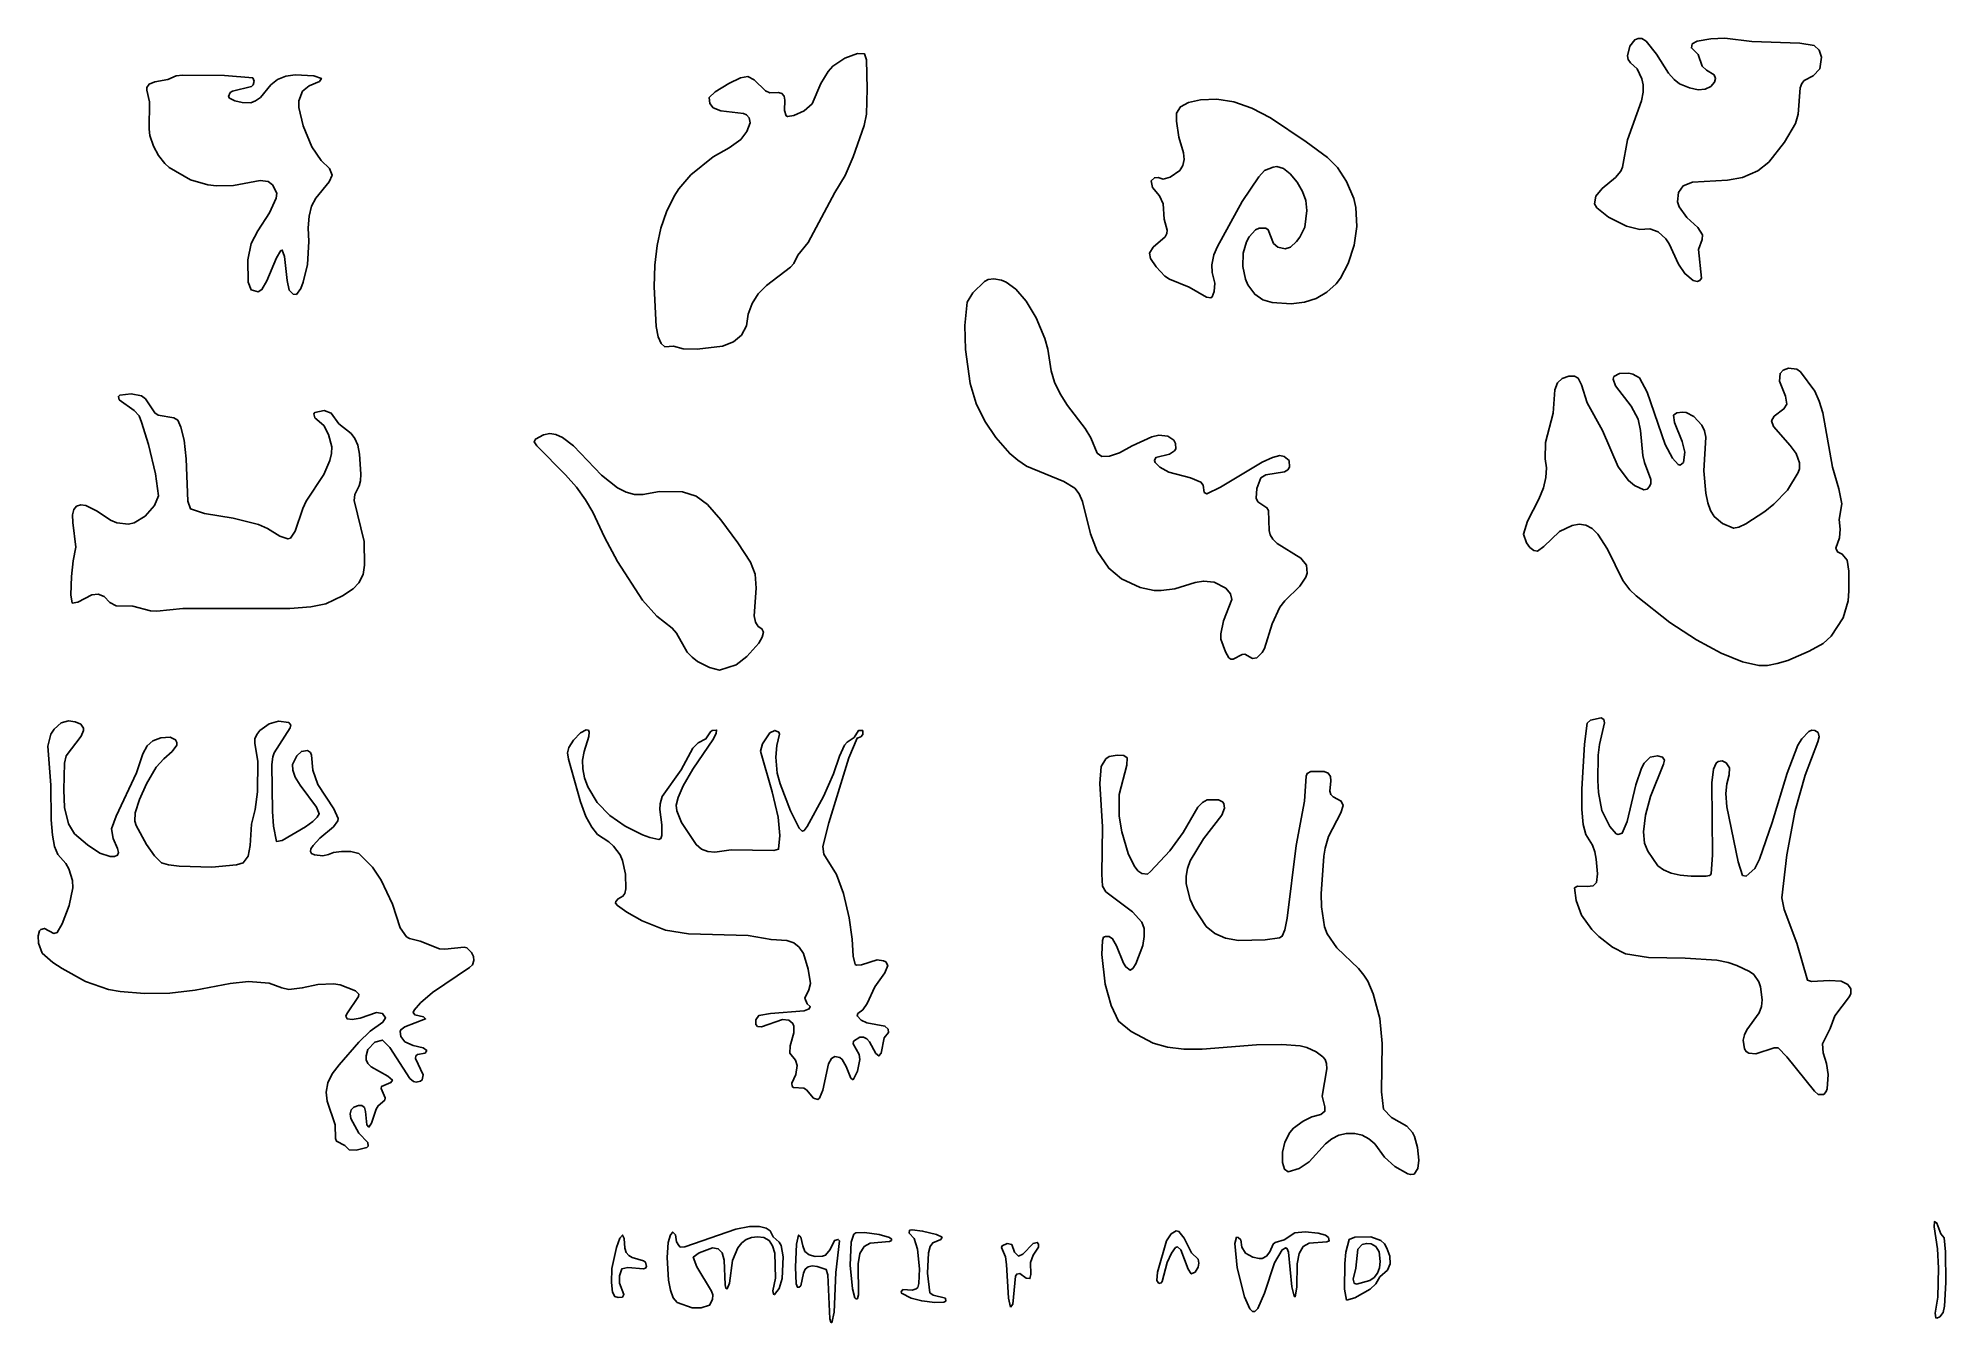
# Model space of a CAD drawing. Header units: millimetres. Extents: x 0 to 72.9, y 0 to 49.1.
import ezdxf

# ---------------------------------------------------------------- set-up
doc = ezdxf.new("R2010")
doc.units = ezdxf.units.MM

msp = doc.modelspace()

# ---------------------------------------------------------------- linework, layer by layer
at = {"layer": 'CUT'}
for points in [[(59.541, 42.595), (59.45, 42.753), (59.5, 43.042), (59.75, 43.338), (60.261, 43.759), (60.453, 43.994), (60.522, 44.15), (60.72, 45.198), (61.255, 46.692), (61.314, 47.014), (61.316, 47.294), (61.259, 47.531), (61.086, 47.903), (60.831, 48.137), (60.745, 48.261), (60.711, 48.408), (60.797, 48.772), (60.991, 49.014), (61.116, 49.062), (61.259, 49.062), (61.425, 48.963), (61.822, 48.463), (62.277, 47.741), (62.492, 47.497), (62.7, 47.331), (63.086, 47.178), (63.416, 47.112), (63.687, 47.133), (63.897, 47.234), (64.036, 47.394), (64.081, 47.541), (64.028, 47.675), (63.738, 47.853), (63.567, 48.017), (63.414, 48.453), (63.156, 48.709), (63.186, 48.858), (63.378, 48.966), (63.903, 49.05), (64.431, 49.081), (65.462, 48.95), (67.295, 48.894), (67.844, 48.8), (68.041, 48.627), (68.125, 48.359), (68.059, 47.914), (67.809, 47.641), (67.462, 47.463), (67.369, 47.353), (67.306, 47.184), (67.233, 46.183), (67.134, 45.816), (66.712, 45.103), (66.113, 44.344), (65.689, 44.012), (65.103, 43.759), (64.534, 43.658), (63.191, 43.577), (62.841, 43.434), (62.661, 43.187), (62.625, 42.828), (62.684, 42.631), (62.981, 42.228), (63.397, 41.844), (63.575, 41.572), (63.562, 41.387), (63.425, 41.009), (63.538, 39.913), (63.477, 39.825), (63.372, 39.788), (63.222, 39.817), (62.903, 40.084), (62.666, 40.448), (62.303, 41.223), (62.172, 41.42), (61.891, 41.678), (61.566, 41.792), (61.191, 41.775), (60.677, 41.894), (59.994, 42.237)], [(23.938, 37.291), (23.795, 37.411), (23.686, 37.67), (23.609, 38.069), (23.53, 39.578), (23.563, 40.413), (23.65, 41.156), (23.787, 41.825), (23.998, 42.452), (24.291, 43.047), (24.477, 43.33), (24.937, 43.862), (25.786, 44.547), (26.391, 44.894), (26.839, 45.209), (27.069, 45.512), (27.2, 45.841), (27.158, 46.038), (27.059, 46.153), (26.95, 46.198), (26.083, 46.3), (25.787, 46.419), (25.659, 46.589), (25.631, 46.809), (25.867, 47.027), (26.384, 47.35), (26.836, 47.569), (27.106, 47.612), (27.355, 47.486), (27.786, 47.07), (27.945, 46.998), (28.287, 47), (28.414, 46.964), (28.492, 46.867), (28.522, 46.709), (28.505, 46.319), (28.569, 46.116), (28.631, 46.084), (28.869, 46.125), (29.256, 46.303), (29.564, 46.577), (29.898, 47.344), (30.175, 47.806), (30.356, 48.011), (30.812, 48.322), (31.305, 48.491), (31.566, 48.484), (31.642, 48.247), (31.675, 47.141), (31.638, 46.175), (31.55, 45.75), (31.137, 44.55), (30.83, 43.834), (30.43, 43.189), (29.411, 41.28), (29.017, 40.792), (28.863, 40.478), (28.744, 40.338), (27.825, 39.634), (27.508, 39.311), (27.273, 38.945), (27.122, 38.538), (27.053, 38.088), (26.867, 37.733), (26.564, 37.473), (26.144, 37.309), (25.177, 37.202), (24.641, 37.213), (24.27, 37.311)], [(9.872, 39.288), (9.741, 39.305), (9.591, 39.459), (9.512, 39.817), (9.411, 40.736), (9.325, 40.984), (9.275, 40.966), (9.109, 40.684), (8.736, 39.806), (8.547, 39.478), (8.403, 39.392), (8.141, 39.463), (8.023, 39.764), (8.014, 40.616), (8.141, 41.234), (8.394, 41.722), (8.834, 42.409), (9.097, 42.969), (9.116, 43.159), (8.952, 43.483), (8.783, 43.609), (8.478, 43.637), (7.456, 43.45), (6.816, 43.437), (6.478, 43.477), (5.822, 43.672), (5.011, 44.136), (4.837, 44.288), (4.598, 44.598), (4.403, 44.953), (4.267, 45.366), (4.239, 45.609), (4.256, 46.647), (4.152, 47.094), (4.155, 47.194), (4.241, 47.328), (4.452, 47.417), (4.955, 47.506), (5.278, 47.637), (5.511, 47.669), (7.119, 47.65), (8.197, 47.566), (8.248, 47.439), (8.213, 47.3), (8.147, 47.239), (7.43, 47.061), (7.341, 47), (7.273, 46.856), (7.308, 46.794), (7.512, 46.687), (7.795, 46.625), (8.122, 46.612), (8.3, 46.681), (8.488, 46.819), (8.891, 47.3), (9.148, 47.502), (9.458, 47.63), (9.819, 47.684), (10.536, 47.636), (10.822, 47.544), (10.747, 47.422), (10.353, 47.262), (10.1, 47.05), (9.959, 46.687), (9.958, 46.428), (10.119, 45.731), (10.45, 44.927), (10.806, 44.403), (11.127, 44.102), (11.228, 43.844), (11.119, 43.588), (10.603, 42.969), (10.445, 42.661), (10.348, 42.283), (10.312, 41.834), (10.338, 41.316), (10.294, 40.433), (10.125, 39.756), (10.033, 39.522)], [(49.227, 39.373), (48.822, 39.141), (48.372, 38.998), (47.872, 38.937), (47.141, 38.98), (46.778, 39.078), (46.473, 39.298), (46.212, 39.663), (46.117, 39.878), (46.016, 40.356), (46.031, 40.864), (46.159, 41.303), (46.266, 41.497), (46.506, 41.758), (46.641, 41.825), (46.9, 41.828), (46.988, 41.759), (47.188, 41.236), (47.359, 41.097), (47.641, 41.031), (47.837, 41.095), (48.072, 41.316), (48.203, 41.484), (48.386, 41.859), (48.469, 42.492), (48.425, 42.875), (48.303, 43.225), (48.094, 43.575), (47.823, 43.895), (47.572, 44.097), (47.322, 44.173), (47.178, 44.158), (46.853, 44.019), (46.627, 43.778), (46, 42.838), (45.058, 41.117), (44.916, 40.797), (44.83, 40.427), (44.85, 40.125), (44.948, 39.722), (44.928, 39.406), (44.853, 39.203), (44.797, 39.163), (44.63, 39.192), (43.969, 39.562), (43.223, 39.869), (43.045, 39.994), (42.703, 40.347), (42.492, 40.659), (42.45, 40.872), (42.591, 41.092), (43.047, 41.489), (43.116, 41.617), (43.125, 41.741), (43.013, 42.167), (42.972, 42.756), (42.831, 43.056), (42.569, 43.375), (42.523, 43.628), (42.641, 43.75), (42.786, 43.753), (42.975, 43.694), (43.245, 43.764), (43.609, 44.028), (43.73, 44.219), (43.777, 44.444), (43.75, 44.703), (43.573, 45.295), (43.491, 45.906), (43.484, 46.219), (43.634, 46.459), (43.941, 46.628), (44.403, 46.725), (45.022, 46.75), (45.673, 46.644), (46.358, 46.406), (47.075, 46.038), (48.438, 45.119), (49.25, 44.525), (49.639, 44.139), (49.984, 43.609), (50.258, 42.959), (50.336, 42.616), (50.375, 41.891), (50.277, 41.172), (50.047, 40.478), (49.752, 39.917), (49.587, 39.7)], [(46.556, 25.405), (46.394, 25.383), (46.1, 25.544), (46, 25.531), (45.653, 25.353), (45.559, 25.359), (45.481, 25.412), (45.358, 25.633), (45.184, 26.116), (45.173, 26.323), (45.287, 26.819), (45.6, 27.641), (45.553, 27.852), (45.367, 28.07), (44.928, 28.295), (44.516, 28.338), (44.2, 28.281), (43.419, 28.037), (42.903, 27.975), (42.634, 27.983), (42.097, 28.097), (41.38, 28.43), (40.9, 28.831), (40.45, 29.487), (40.197, 30.142), (39.895, 31.378), (39.761, 31.672), (39.603, 31.884), (39.184, 32.148), (37.761, 32.734), (37.42, 32.953), (37.113, 33.213), (36.587, 33.819), (36.162, 34.45), (35.836, 35.123), (35.603, 35.891), (35.42, 37.184), (35.4, 38.109), (35.484, 38.991), (35.705, 39.352), (36.145, 39.78), (36.297, 39.866), (36.505, 39.881), (36.806, 39.834), (36.978, 39.761), (37.35, 39.487), (37.745, 39.039), (38.122, 38.397), (38.452, 37.603), (38.567, 37.197), (38.7, 36.366), (38.83, 35.936), (39.039, 35.495), (39.328, 35.044), (39.994, 34.169), (40.219, 33.806), (40.453, 33.231), (40.636, 33.102), (40.92, 33.105), (41.306, 33.241), (41.794, 33.509), (42.544, 33.845), (42.806, 33.913), (43.152, 33.881), (43.378, 33.725), (43.447, 33.6), (43.462, 33.392), (43.409, 33.309), (43.214, 33.187), (42.697, 33.062), (42.644, 32.941), (42.672, 32.864), (42.85, 32.687), (43.192, 32.497), (44.022, 32.281), (44.42, 32.114), (44.5, 32.009), (44.542, 31.728), (44.641, 31.666), (45.17, 31.933), (46.758, 32.887), (47.148, 33.062), (47.428, 33.131), (47.597, 33.094), (47.794, 32.944), (47.803, 32.694), (47.734, 32.588), (47.616, 32.512), (46.898, 32.394), (46.712, 32.281), (46.553, 31.878), (46.534, 31.503), (46.591, 31.372), (46.938, 31.142), (47, 31.039), (47.031, 30.275), (47.069, 30.1), (47.167, 29.934), (47.327, 29.778), (48.241, 29.219), (48.453, 28.944), (48.48, 28.645), (48.425, 28.484), (48.195, 28.141), (47.628, 27.578), (47.438, 27.336), (47.141, 26.706), (46.845, 25.769), (46.763, 25.606)], [(68.495, 26.236), (68.184, 25.95), (67.656, 25.658), (66.841, 25.309), (66.434, 25.186), (66.066, 25.12), (65.734, 25.113), (65.103, 25.258), (64.297, 25.584), (63.345, 26.088), (62.337, 26.753), (61.048, 27.77), (60.809, 28), (60.534, 28.366), (59.948, 29.553), (59.575, 30.137), (59.358, 30.35), (59.123, 30.475), (58.872, 30.512), (58.603, 30.463), (58.113, 30.231), (57.513, 29.656), (57.272, 29.487), (57.133, 29.509), (56.988, 29.619), (56.85, 29.802), (56.738, 30.134), (56.894, 30.63), (57.325, 31.469), (57.5, 31.9), (57.6, 32.3), (57.625, 32.669), (57.575, 33.006), (57.587, 33.639), (57.875, 34.75), (57.942, 35.641), (58.041, 35.909), (58.214, 36.081), (58.469, 36.166), (58.688, 36.167), (58.831, 36.088), (58.956, 35.842), (59.17, 35.155), (59.758, 34.089), (60.355, 32.702), (60.747, 32.181), (60.978, 31.994), (61.337, 31.83), (61.466, 31.853), (61.559, 31.947), (61.605, 32.07), (61.602, 32.223), (61.369, 32.864), (61.306, 33.142), (61.205, 34.091), (61.116, 34.528), (60.848, 35.016), (60.253, 35.797), (60.162, 36.059), (60.191, 36.153), (60.406, 36.266), (60.764, 36.278), (60.917, 36.247), (61.172, 36.109), (61.461, 35.553), (62.152, 33.555), (62.428, 33.031), (62.644, 32.794), (62.728, 32.769), (62.848, 32.875), (62.9, 33.269), (62.806, 33.673), (62.506, 34.4), (62.475, 34.672), (62.598, 34.767), (62.816, 34.794), (62.959, 34.781), (63.252, 34.625), (63.55, 34.294), (63.65, 34.078), (63.7, 33.834), (63.625, 32.555), (63.7, 31.703), (63.778, 31.333), (63.884, 31.036), (64.019, 30.812), (64.337, 30.542), (64.769, 30.359), (64.97, 30.405), (65.236, 30.527), (65.959, 31), (66.3, 31.272), (66.822, 31.806), (67.234, 32.481), (67.284, 32.631), (67.281, 32.858), (67.159, 33.209), (66.934, 33.517), (66.292, 34.25), (66.219, 34.456), (66.316, 34.636), (66.687, 34.914), (66.8, 35.094), (66.744, 35.408), (66.523, 35.973), (66.544, 36.273), (66.666, 36.403), (66.858, 36.472), (67.181, 36.434), (67.317, 36.331), (67.866, 35.591), (68.039, 35.209), (68.18, 34.766), (68.55, 32.689), (68.788, 31.869), (68.906, 31.295), (68.806, 30.697), (68.837, 30.328), (68.817, 29.987), (68.675, 29.602), (68.741, 29.456), (68.917, 29.369), (69.1, 29.144), (69.163, 28.72), (69.175, 27.966), (69.138, 27.584), (68.95, 26.934)], [(1.3, 27.494), (1.252, 27.809), (1.272, 28.512), (1.333, 29.111), (1.445, 29.633), (1.328, 30.575), (1.317, 30.867), (1.364, 31.077), (1.469, 31.203), (1.631, 31.247), (1.817, 31.23), (2.259, 31.012), (2.763, 30.663), (3, 30.562), (3.447, 30.512), (3.663, 30.564), (4.084, 30.822), (4.445, 31.225), (4.6, 31.591), (4.483, 32.434), (4.209, 33.559), (3.953, 34.413), (3.853, 34.647), (3.673, 34.853), (3.092, 35.264), (3.066, 35.394), (3.119, 35.441), (3.559, 35.487), (3.953, 35.422), (4.095, 35.303), (4.453, 34.762), (4.584, 34.675), (5.178, 34.577), (5.331, 34.487), (5.456, 34.219), (5.581, 33.725), (5.659, 33.011), (5.717, 31.391), (5.816, 31.103), (6.35, 30.92), (7.447, 30.744), (8.413, 30.503), (8.759, 30.35), (9.231, 30.05), (9.541, 29.95), (9.634, 29.975), (9.817, 30.245), (10.106, 31.109), (10.244, 31.391), (10.908, 32.408), (11.141, 32.95), (11.2, 33.214), (11.213, 33.467), (11.097, 33.941), (10.916, 34.277), (10.572, 34.578), (10.534, 34.725), (10.57, 34.783), (10.931, 34.853), (11.195, 34.748), (11.484, 34.347), (11.953, 33.981), (12.098, 33.792), (12.208, 33.527), (12.281, 33.184), (12.328, 32.425), (12.309, 32.163), (12.262, 31.978), (12.094, 31.65), (12.075, 31.416), (12.45, 29.85), (12.466, 28.952), (12.419, 28.588), (12.245, 28.273), (12.028, 28.041), (11.622, 27.775), (10.991, 27.472), (10.416, 27.361), (9.609, 27.295), (5.53, 27.294), (4.53, 27.194), (4.289, 27.206), (3.613, 27.375), (2.981, 27.387), (2.741, 27.525), (2.525, 27.744), (2.297, 27.838), (2.053, 27.814), (1.52, 27.536)], [(27.075, 25.453), (26.659, 25.141), (26.034, 24.937), (25.641, 25.036), (25.191, 25.266), (24.978, 25.43), (24.797, 25.627), (24.387, 26.348), (24.225, 26.545), (23.636, 26.997), (23.088, 27.616), (22.137, 29.088), (21.634, 30.011), (21.194, 30.966), (20.912, 31.445), (20.563, 31.923), (20.144, 32.4), (19.056, 33.506), (18.944, 33.662), (18.998, 33.764), (19.303, 33.928), (19.552, 33.975), (19.781, 33.934), (20.025, 33.82), (20.448, 33.502), (21.517, 32.391), (22.137, 31.903), (22.461, 31.737), (22.783, 31.65), (23.103, 31.641), (23.733, 31.755), (24.619, 31.75), (25.133, 31.583), (25.566, 31.259), (26.081, 30.677), (26.734, 29.8), (27.206, 29.061), (27.391, 28.603), (27.423, 28.066), (27.35, 27.011), (27.4, 26.77), (27.5, 26.606), (27.65, 26.519), (27.705, 26.383), (27.664, 26.198), (27.528, 25.966)], [(12.559, 6.703), (12.147, 6.6), (11.887, 6.616), (11.709, 6.772), (11.4, 6.938), (11.363, 7.037), (11.35, 7.567), (11.041, 8.472), (11, 8.817), (11.062, 9.164), (11.228, 9.512), (11.497, 9.863), (12.247, 10.725), (12.686, 11.139), (13.169, 11.491), (13.275, 11.653), (13.156, 11.816), (12.925, 11.861), (12.303, 11.642), (12, 11.591), (11.808, 11.614), (11.759, 11.719), (11.789, 11.806), (12.238, 12.469), (12.244, 12.556), (12.117, 12.686), (11.541, 12.916), (11.277, 12.958), (10.687, 12.925), (10.089, 12.794), (9.578, 12.738), (9.312, 12.794), (8.819, 12.981), (8.041, 13.037), (7.331, 12.963), (5.994, 12.706), (5.034, 12.6), (4.059, 12.577), (3.134, 12.659), (2.691, 12.741), (1.803, 13.044), (0.916, 13.534), (0.567, 13.767), (0.156, 14.125), (0.016, 14.509), (0, 14.781), (0.052, 14.977), (0.103, 15.034), (0.242, 15.072), (0.603, 14.878), (0.731, 14.916), (0.917, 15.25), (1.184, 15.947), (1.322, 16.617), (1.316, 16.894), (1.175, 17.35), (1.063, 17.55), (0.753, 17.894), (0.627, 18.195), (0.542, 18.636), (0.5, 19.216), (0.488, 20.548), (0.369, 22.034), (0.488, 22.494), (0.613, 22.681), (0.877, 22.925), (1.159, 22.994), (1.414, 22.967), (1.625, 22.872), (1.727, 22.722), (1.728, 22.628), (1.641, 22.408), (1.069, 21.662), (1.003, 21.383), (0.975, 20.366), (1.012, 19.692), (1.159, 19.062), (1.394, 18.687), (1.891, 18.266), (2.359, 17.948), (2.753, 17.812), (2.922, 17.812), (3.025, 17.864), (3.063, 17.967), (3.034, 18.122), (2.87, 18.506), (2.8, 18.872), (2.983, 19.355), (3.761, 21.014), (4.002, 21.741), (4.166, 22.047), (4.378, 22.239), (4.691, 22.35), (5.042, 22.37), (5.25, 22.272), (5.3, 22.178), (5.295, 22.073), (5.122, 21.831), (4.795, 21.547), (4.513, 21.225), (4.133, 20.592), (3.872, 19.991), (3.712, 19.489), (3.691, 19.169), (3.739, 18.997), (4.138, 18.275), (4.45, 17.847), (4.712, 17.581), (4.98, 17.497), (5.389, 17.441), (6.634, 17.412), (7.581, 17.492), (7.834, 17.572), (8.02, 17.825), (8.1, 18.241), (8.156, 19.056), (8.288, 19.616), (8.381, 20.281), (8.387, 21.442), (8.275, 22.15), (8.283, 22.317), (8.348, 22.477), (8.472, 22.628), (8.831, 22.88), (9.178, 22.988), (9.572, 22.941), (9.647, 22.831), (9.625, 22.738), (9.016, 21.772), (8.959, 21.628), (8.925, 21.333), (8.953, 19.537), (8.994, 18.972), (9.103, 18.394), (9.317, 18.431), (10.213, 18.956), (10.488, 19.158), (10.663, 19.323), (10.738, 19.453), (10.627, 19.703), (10.003, 20.547), (9.822, 20.85), (9.728, 21.113), (9.722, 21.334), (9.886, 21.659), (10.056, 21.834), (10.291, 21.867), (10.4, 21.787), (10.439, 21.691), (10.491, 21.119), (10.681, 20.569), (11.289, 19.642), (11.456, 19.272), (11.444, 19.178), (11.278, 18.948), (10.755, 18.517), (10.503, 18.241), (10.422, 18.109), (10.403, 18.005), (10.447, 17.927), (10.553, 17.875), (10.869, 17.844), (11.097, 17.887), (11.288, 17.975), (11.591, 18.012), (11.947, 18.005), (12.247, 17.934), (12.772, 17.403), (13.1, 16.912), (13.541, 15.995), (13.828, 15.089), (14.073, 14.747), (14.183, 14.678), (14.595, 14.578), (15.333, 14.295), (15.536, 14.273), (16.273, 14.358), (16.378, 14.328), (16.556, 14.145), (16.628, 14), (16.644, 13.845), (16.597, 13.684), (16.484, 13.57), (15.059, 12.62), (14.609, 12.228), (14.366, 11.948), (14.328, 11.863), (14.387, 11.772), (14.72, 11.689), (14.8, 11.609), (14.008, 11.309), (13.859, 11.197), (13.831, 11.127), (13.859, 10.944), (14.012, 10.736), (14.328, 10.597), (14.706, 10.506), (14.847, 10.403), (14.783, 10.303), (14.488, 10.247), (14.423, 10.195), (14.42, 10.098), (14.713, 9.473), (14.666, 9.284), (14.606, 9.23), (14.441, 9.2), (14.334, 9.225), (14.2, 9.341), (13.439, 10.52), (13.15, 10.803), (12.855, 10.719), (12.595, 10.447), (12.525, 10.197), (12.525, 10.053), (12.589, 9.914), (12.717, 9.78), (13.355, 9.42), (13.531, 9.272), (13.478, 9.188), (13.116, 9.028), (13.097, 8.947), (13.258, 8.598), (13.248, 8.508), (12.991, 8.297), (12.909, 8.166), (12.731, 7.625), (12.634, 7.481), (12.556, 7.559), (12.509, 8.075), (12.461, 8.227), (12.37, 8.305), (12.238, 8.309), (12.062, 8.241), (11.956, 8.134), (11.919, 7.991), (11.95, 7.809), (12.255, 7.252), (12.594, 6.887), (12.609, 6.756)], [(31.134, 9.281), (31.042, 9.352), (30.869, 9.797), (30.716, 10.062), (30.625, 10.134), (30.438, 10.17), (30.3, 10.1), (30.198, 9.891), (29.975, 8.884), (29.847, 8.587), (29.778, 8.537), (29.622, 8.578), (29.347, 8.905), (29.253, 8.964), (28.85, 8.994), (28.8, 9.031), (28.789, 9.162), (28.948, 9.483), (29, 9.834), (28.93, 10.039), (28.713, 10.302), (28.728, 10.584), (28.873, 11.081), (28.869, 11.334), (28.831, 11.431), (28.681, 11.559), (28.436, 11.591), (27.631, 11.305), (27.484, 11.325), (27.414, 11.403), (27.412, 11.578), (27.525, 11.738), (27.977, 11.819), (29.256, 11.922), (29.456, 11.991), (29.497, 12.081), (29.378, 12.194), (29.286, 12.409), (29.444, 12.722), (29.5, 12.969), (29.42, 13.517), (29.234, 14.109), (29.075, 14.352), (28.863, 14.517), (28.597, 14.606), (28, 14.641), (27.119, 14.8), (24.847, 14.864), (23.959, 14.997), (23.078, 15.363), (22.491, 15.684), (22.128, 15.942), (22.059, 16.031), (22.066, 16.094), (22.153, 16.205), (22.341, 16.297), (22.414, 16.408), (22.455, 16.586), (22.438, 17.144), (22.322, 17.666), (22.231, 17.875), (21.977, 18.216), (21.805, 18.372), (21.372, 18.656), (21.147, 18.933), (20.928, 19.348), (20.716, 19.903), (20.261, 21.534), (20.219, 21.778), (20.275, 21.983), (20.456, 22.256), (20.719, 22.539), (20.931, 22.653), (21.019, 22.647), (21.055, 22.561), (21.039, 22.395), (20.853, 21.825), (20.797, 21.495), (20.803, 21.161), (20.872, 20.822), (21.003, 20.478), (21.359, 19.875), (21.841, 19.384), (22.419, 18.978), (23.084, 18.647), (23.361, 18.539), (23.713, 18.469), (23.787, 18.506), (23.831, 18.613), (23.825, 19.031), (23.752, 19.608), (23.755, 19.823), (23.841, 20.109), (24.558, 21.133), (25.008, 21.961), (25.219, 22.159), (25.509, 22.309), (25.684, 22.581), (25.753, 22.631), (25.919, 22.647), (25.906, 22.533), (25.794, 22.311), (25.008, 21.155), (24.641, 20.522), (24.455, 20.072), (24.375, 19.772), (24.395, 19.566), (24.578, 19.116), (25.137, 18.269), (25.344, 18.103), (25.581, 18.009), (25.85, 17.988), (26.473, 18.069), (28.109, 18.042), (28.284, 18.091), (28.331, 18.616), (28.266, 19.319), (28.037, 20.284), (27.6, 21.841), (27.675, 22.117), (27.948, 22.536), (28.141, 22.634), (28.292, 22.566), (28.314, 22.484), (28.213, 22.053), (28.175, 21.609), (28.231, 21.002), (28.344, 20.592), (28.738, 19.562), (29.075, 18.898), (29.188, 18.784), (29.262, 18.816), (29.381, 18.964), (30, 20.113), (30.383, 20.972), (30.609, 21.644), (30.806, 22.072), (30.909, 22.187), (31.172, 22.366), (31.339, 22.636), (31.498, 22.627), (31.503, 22.481), (31.423, 22.389), (31.287, 22.341), (30.969, 21.586), (30.2, 19.108), (29.975, 18.197), (30.012, 17.9), (30.494, 17.13), (30.762, 16.4), (30.984, 15.477), (31.094, 14.659), (31.13, 14.006), (31.209, 13.691), (31.266, 13.659), (31.458, 13.677), (32.048, 13.87), (32.297, 13.834), (32.383, 13.789), (32.456, 13.656), (32.348, 13.375), (31.956, 12.838), (31.675, 12.203), (31.503, 11.963), (31.316, 11.817), (31.284, 11.728), (31.434, 11.569), (31.661, 11.458), (32.347, 11.338), (32.475, 11.216), (32.486, 11.088), (32.322, 10.884), (32.2, 10.305), (32.116, 10.2), (31.995, 10.291), (31.756, 10.731), (31.652, 10.855), (31.53, 10.914), (31.391, 10.909), (31.147, 10.756), (31.128, 10.656), (31.369, 10.252), (31.394, 10.067), (31.303, 9.619)], [(68.212, 8.72), (67.997, 8.725), (67.855, 8.852), (66.802, 10.167), (66.472, 10.506), (66.312, 10.509), (65.616, 10.275), (65.347, 10.3), (65.247, 10.366), (65.178, 10.472), (65.134, 10.806), (65.178, 11), (65.272, 11.2), (65.748, 11.845), (65.833, 12.086), (65.863, 12.341), (65.792, 12.841), (65.727, 13.034), (65.534, 13.309), (65.373, 13.427), (64.888, 13.656), (64.562, 13.769), (64.127, 13.853), (62.922, 13.937), (61.516, 13.964), (60.634, 14.097), (60.141, 14.35), (59.622, 14.766), (59.353, 15.034), (58.956, 15.581), (58.747, 16.141), (58.691, 16.619), (58.805, 16.68), (59.175, 16.666), (59.4, 16.698), (59.525, 16.825), (59.564, 17.153), (59.522, 17.719), (59.462, 18), (59.375, 18.25), (59.116, 18.656), (59.02, 19.039), (58.973, 19.617), (58.975, 20.391), (59.075, 22.102), (59.175, 22.906), (59.303, 23.02), (59.706, 23.109), (59.805, 23.053), (59.839, 22.922), (59.645, 22.094), (59.598, 21.694), (59.575, 20.716), (59.602, 20.266), (59.734, 19.572), (60.034, 18.958), (60.283, 18.687), (60.361, 18.662), (60.513, 18.706), (60.695, 19.156), (61.036, 20.556), (61.25, 21.194), (61.35, 21.381), (61.583, 21.616), (61.859, 21.662), (62.053, 21.611), (62.122, 21.491), (62.094, 21.347), (61.589, 20.103), (61.4, 19.397), (61.327, 18.759), (61.359, 18.322), (61.495, 18.02), (61.875, 17.463), (62.092, 17.303), (62.377, 17.184), (62.728, 17.106), (63.147, 17.069), (63.712, 17.064), (63.859, 17.097), (63.916, 17.153), (63.967, 17.875), (63.934, 20.627), (63.994, 21.15), (64.102, 21.387), (64.172, 21.45), (64.333, 21.473), (64.488, 21.391), (64.606, 21.206), (64.6, 20.934), (64.513, 20.591), (64.475, 20.222), (64.509, 19.72), (64.936, 17.617), (65.109, 17.091), (65.241, 17.07), (65.578, 17.356), (65.753, 17.719), (66.234, 19.119), (66.808, 20.994), (67.225, 22.069), (67.375, 22.306), (67.642, 22.594), (67.759, 22.644), (67.866, 22.631), (68.003, 22.55), (68.041, 22.394), (67.991, 22.194), (67.503, 20.919), (67.117, 19.577), (66.8, 17.878), (66.613, 16.238), (66.694, 15.798), (67.178, 14.506), (67.591, 13.091), (67.741, 13.042), (68.434, 13.075), (68.877, 13.05), (69.125, 12.925), (69.241, 12.761), (69.244, 12.578), (69.197, 12.469), (68.63, 11.73), (68.459, 11.25), (68.164, 10.666), (68.187, 10.312), (68.319, 9.908), (68.375, 9.484), (68.342, 8.941), (68.309, 8.834)], [(52.559, 5.686), (52.428, 5.662), (52.327, 5.694), (51.825, 5.975), (51.434, 6.333), (51.056, 6.834), (50.836, 7.036), (50.583, 7.17), (50.297, 7.238), (49.978, 7.238), (49.686, 7.17), (49.42, 7.036), (49.181, 6.834), (48.558, 6.15), (48.166, 5.897), (47.753, 5.775), (47.608, 5.867), (47.531, 6.128), (47.53, 6.516), (47.622, 6.903), (47.814, 7.273), (47.955, 7.433), (48.325, 7.7), (48.659, 7.87), (48.998, 7.961), (49.153, 8.087), (49.155, 8.248), (49.056, 8.666), (49.222, 9.708), (49.216, 9.911), (49.169, 10.062), (49.081, 10.162), (48.827, 10.348), (48.466, 10.516), (48.209, 10.577), (47.509, 10.637), (46.539, 10.619), (44.462, 10.45), (43.764, 10.452), (43.142, 10.53), (42.597, 10.684), (41.752, 11.133), (41.275, 11.525), (40.989, 12.12), (40.755, 12.939), (40.638, 14.069), (40.658, 14.608), (40.703, 14.734), (40.772, 14.766), (40.909, 14.762), (41.047, 14.672), (41.198, 14.409), (41.456, 13.745), (41.544, 13.598), (41.719, 13.469), (41.819, 13.541), (41.931, 13.722), (42.194, 14.412), (42.256, 14.762), (42.244, 15.062), (42.156, 15.312), (41.809, 15.702), (40.784, 16.473), (40.656, 16.687), (40.628, 17.145), (40.656, 18.952), (40.556, 20.603), (40.613, 21.256), (40.786, 21.544), (40.908, 21.631), (41.222, 21.694), (41.47, 21.672), (41.6, 21.588), (41.587, 21.3), (41.3, 20.186), (41.295, 19.359), (41.397, 18.759), (41.636, 17.93), (41.863, 17.459), (42.013, 17.269), (42.161, 17.162), (42.372, 17.144), (42.498, 17.241), (43.225, 18.037), (43.736, 18.738), (44.306, 19.703), (44.481, 19.884), (44.653, 19.981), (45.084, 19.977), (45.247, 19.903), (45.292, 19.841), (45.313, 19.659), (45.216, 19.391), (44.52, 18.497), (44.009, 17.653), (43.905, 17.359), (43.852, 17.066), (43.85, 16.772), (44.002, 16.169), (44.155, 15.844), (44.616, 15.147), (44.95, 14.88), (45.363, 14.702), (45.853, 14.613), (46.873, 14.628), (47.425, 14.706), (47.525, 14.769), (47.62, 15.019), (47.711, 15.456), (48.055, 18.233), (48.375, 19.931), (48.438, 20.883), (48.475, 20.988), (48.616, 21.07), (49.131, 21.066), (49.28, 20.997), (49.364, 20.878), (49.384, 20.709), (49.341, 20.316), (49.384, 20.184), (49.472, 20.097), (49.781, 19.933), (49.847, 19.769), (49.763, 19.481), (49.294, 18.583), (49.159, 18.141), (49.111, 17.834), (49.013, 16.391), (49.02, 15.897), (49.134, 15.134), (49.241, 14.866), (49.608, 14.328), (50.441, 13.533), (50.647, 13.286), (50.8, 13.05), (50.995, 12.57), (51.253, 11.628), (51.336, 10.678), (51.314, 8.828), (51.397, 8.159), (51.702, 7.841), (52.284, 7.511), (52.5, 7.275), (52.583, 7.116), (52.697, 6.694), (52.741, 6.211), (52.709, 5.897)], [(24.262, 0.961), (24.15, 1.245), (24.078, 1.625), (24.034, 2.498), (24.066, 3.066), (24.153, 3.358), (24.241, 3.469), (24.344, 3.366), (24.386, 3.098), (24.469, 2.953), (24.531, 2.897), (24.702, 2.905), (26.65, 3.581), (27.178, 3.675), (27.552, 3.678), (27.806, 3.619), (27.966, 3.511), (28.08, 3.283), (28.309, 3.081), (28.381, 2.956), (28.459, 2.519), (28.422, 1.689), (28.303, 1.316), (28.134, 1.081), (28.091, 1.094), (28.069, 1.227), (28.161, 1.712), (28.137, 2.659), (28.056, 2.944), (27.919, 3.144), (27.725, 3.259), (27.475, 3.291), (27.25, 3.267), (27.05, 3.189), (26.875, 3.056), (26.725, 2.869), (26.519, 2.386), (26.406, 1.517), (26.325, 1.3), (26.275, 1.325), (26.238, 1.447), (26.2, 2.394), (26.127, 2.678), (25.98, 2.834), (25.759, 2.863), (25.245, 2.67), (25.025, 2.509), (25.166, 2.144), (25.728, 1.212), (25.775, 1.072), (25.762, 0.892), (25.65, 0.681), (25.322, 0.569), (24.978, 0.57), (24.416, 0.772)], [(72.534, 0.181), (72.491, 0.194), (72.469, 0.364), (72.567, 0.987), (72.6, 2.084), (72.558, 2.828), (72.428, 3.664), (72.441, 3.869), (72.527, 3.814), (72.683, 3.405), (72.809, 3.25), (72.864, 2.717), (72.875, 1.541), (72.823, 0.634), (72.772, 0.397), (72.641, 0.236)], [(22.153, 0.964), (22.025, 1.012), (21.938, 1.167), (21.9, 1.541), (21.919, 2.078), (22.088, 2.884), (22.219, 3.239), (22.325, 3.35), (22.392, 3.222), (22.416, 2.856), (22.466, 2.689), (22.559, 2.567), (22.697, 2.491), (23.128, 2.373), (23.197, 2.319), (23.244, 2.155), (23.197, 2.084), (23.127, 2.067), (22.53, 2.111), (22.291, 2.059), (22.206, 1.797), (22.202, 1.519), (22.377, 1.087), (22.319, 0.984)], [(30.325, 0), (30.275, 0.025), (30.238, 0.159), (30.172, 1.834), (30.106, 2.037), (29.759, 2.15), (29.566, 2.175), (29.414, 2.141), (29.305, 2.047), (29.238, 1.894), (29.13, 1.416), (29.072, 1.362), (29.003, 1.362), (28.956, 1.489), (28.928, 2.122), (28.973, 3.002), (29.05, 3.35), (29.141, 3.272), (29.206, 2.944), (29.292, 2.73), (29.459, 2.597), (29.684, 2.536), (29.959, 2.544), (30.08, 2.592), (30.25, 2.797), (30.419, 3.148), (30.562, 3.188), (30.606, 3.133), (30.473, 1.927), (30.402, 0.409)], [(31.25, 0.9), (31.202, 0.955), (31.109, 1.303), (31.02, 2.203), (31.059, 3.086), (31.162, 3.387), (31.238, 3.438), (31.566, 3.458), (32.131, 3.372), (32.522, 3.259), (32.6, 3.203), (32.6, 3.147), (32.519, 3.103), (31.787, 3.047), (31.548, 2.912), (31.395, 2.65), (31.328, 2.259), (31.333, 1.073), (31.3, 0.925)], [(34.594, 0.791), (34.256, 0.775), (33.755, 0.836), (33.347, 0.941), (32.986, 1.133), (32.962, 1.188), (33.033, 1.269), (33.386, 1.245), (33.544, 1.297), (33.606, 1.353), (33.647, 1.5), (33.662, 2.066), (33.595, 2.817), (33.459, 3.225), (33.267, 3.431), (33.287, 3.537), (33.383, 3.558), (33.784, 3.509), (34.317, 3.378), (34.531, 3.272), (34.477, 3.184), (34.172, 3.053), (34.073, 2.911), (34.008, 2.67), (33.975, 1.894), (34.059, 1.153), (34.189, 1.053), (34.659, 0.942), (34.669, 0.831)], [(37.15, 0.6), (37.073, 0.948), (36.997, 2.23), (36.953, 2.527), (36.806, 2.881), (36.831, 2.944), (37.022, 3.031), (37.189, 2.989), (37.297, 2.695), (37.456, 2.55), (37.619, 2.622), (38.009, 3.033), (38.166, 3.07), (38.219, 3.012), (38.217, 2.895), (38.016, 2.591), (37.912, 2.311), (37.925, 1.841), (37.884, 1.694), (37.739, 1.712), (37.498, 1.883), (37.384, 1.866), (37.341, 1.778), (37.239, 0.717)], [(42.808, 1.497), (42.728, 1.619), (42.766, 1.936), (43.1, 3.137), (43.287, 3.4), (43.475, 3.512), (43.575, 3.491), (43.775, 3.231), (44.056, 2.669), (44.311, 2.436), (44.341, 2.284), (44.316, 2.131), (44.195, 1.938), (44.05, 1.872), (43.931, 2.047), (43.647, 2.795), (43.519, 2.9), (43.45, 2.873), (43.294, 2.666), (43.134, 2.308), (42.944, 1.584), (42.9, 1.525)], [(46.292, 0.531), (46.081, 1), (45.805, 2.097), (45.716, 3.031), (45.778, 3.269), (45.847, 3.256), (45.938, 3.166), (45.984, 2.895), (46.116, 2.666), (46.397, 2.506), (46.647, 2.455), (46.753, 2.464), (46.928, 2.553), (47.053, 2.708), (47.183, 3.008), (47.261, 3.073), (47.602, 3.17), (48.006, 3.441), (48.403, 3.475), (48.891, 3.42), (49.178, 3.347), (49.295, 3.259), (49.319, 3.128), (49.234, 3.094), (48.55, 3.047), (48.325, 2.912), (48.175, 2.65), (48.1, 2.259), (48.087, 1.358), (48.025, 1), (47.975, 1.025), (47.894, 1.38), (47.764, 2.703), (47.716, 2.834), (47.659, 2.866), (47.519, 2.787), (47.234, 2.289), (46.841, 1.131), (46.591, 0.553), (46.484, 0.438), (46.391, 0.438)], [(49.978, 0.862), (49.906, 1.284), (49.922, 2.269), (49.958, 2.703), (50.081, 3.188), (50.295, 3.272), (50.909, 3.281), (51.289, 3.144), (51.425, 3.019), (51.525, 2.856), (51.641, 2.545), (51.644, 2.253), (51.544, 2.012), (51.252, 1.752), (51.097, 1.494), (50.889, 1.291), (50.302, 0.956)], [(50.356, 1.484), (50.872, 1.616), (51.042, 1.737), (51.164, 1.9), (51.238, 2.103), (51.263, 2.347), (51.233, 2.712), (51.097, 2.916), (50.925, 3.017), (50.741, 3.037), (50.581, 2.995), (50.417, 2.812), (50.342, 2.095), (50.234, 1.664), (50.278, 1.516)]]:
    msp.add_lwpolyline(points, close=True, dxfattribs=at)

doc.saveas('drawing.dxf')
